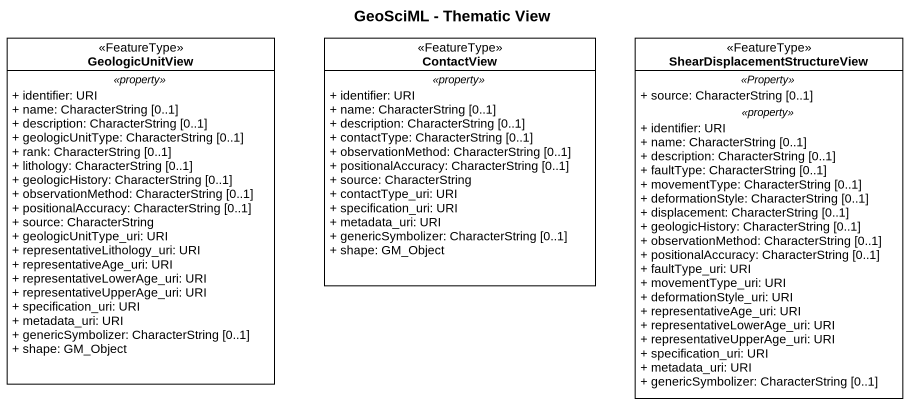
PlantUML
@startuml
title GeoSciML - Thematic View
hide circle
hide empty members
skinparam classAttributeIconSize 0
class GeologicUnitView <<FeatureType>> {
  .. <<property>> ..
  + identifier: URI
  + name: CharacterString [0..1]
  + description: CharacterString [0..1]
  + geologicUnitType: CharacterString [0..1]
  + rank: CharacterString [0..1]
  + lithology: CharacterString [0..1]
  + geologicHistory: CharacterString [0..1]
  + observationMethod: CharacterString [0..1]
  + positionalAccuracy: CharacterString [0..1]
  + source: CharacterString
  + geologicUnitType_uri: URI
  + representativeLithology_uri: URI
  + representativeAge_uri: URI
  + representativeLowerAge_uri: URI
  + representativeUpperAge_uri: URI
  + specification_uri: URI
  + metadata_uri: URI
  + genericSymbolizer: CharacterString [0..1]
  + shape: GM_Object
}
class ContactView <<FeatureType>> {
  .. <<property>> ..
  + identifier: URI
  + name: CharacterString [0..1]
  + description: CharacterString [0..1]
  + contactType: CharacterString [0..1]
  + observationMethod: CharacterString [0..1]
  + positionalAccuracy: CharacterString [0..1]
  + source: CharacterString
  + contactType_uri: URI
  + specification_uri: URI
  + metadata_uri: URI
  + genericSymbolizer: CharacterString [0..1]
  + shape: GM_Object
}
class "ShearDisplacementStructureView" as ShearDisplacementStructureVi <<FeatureType>> {
  .. <<Property>> ..
  + source: CharacterString [0..1]
  .. <<property>> ..
  + identifier: URI
  + name: CharacterString [0..1]
  + description: CharacterString [0..1]
  + faultType: CharacterString [0..1]
  + movementType: CharacterString [0..1]
  + deformationStyle: CharacterString [0..1]
  + displacement: CharacterString [0..1]
  + geologicHistory: CharacterString [0..1]
  + observationMethod: CharacterString [0..1]
  + positionalAccuracy: CharacterString [0..1]
  + faultType_uri: URI
  + movementType_uri: URI
  + deformationStyle_uri: URI
  + representativeAge_uri: URI
  + representativeLowerAge_uri: URI
  + representativeUpperAge_uri: URI
  + specification_uri: URI
  + metadata_uri: URI
  + genericSymbolizer: CharacterString [0..1]
}
@enduml
